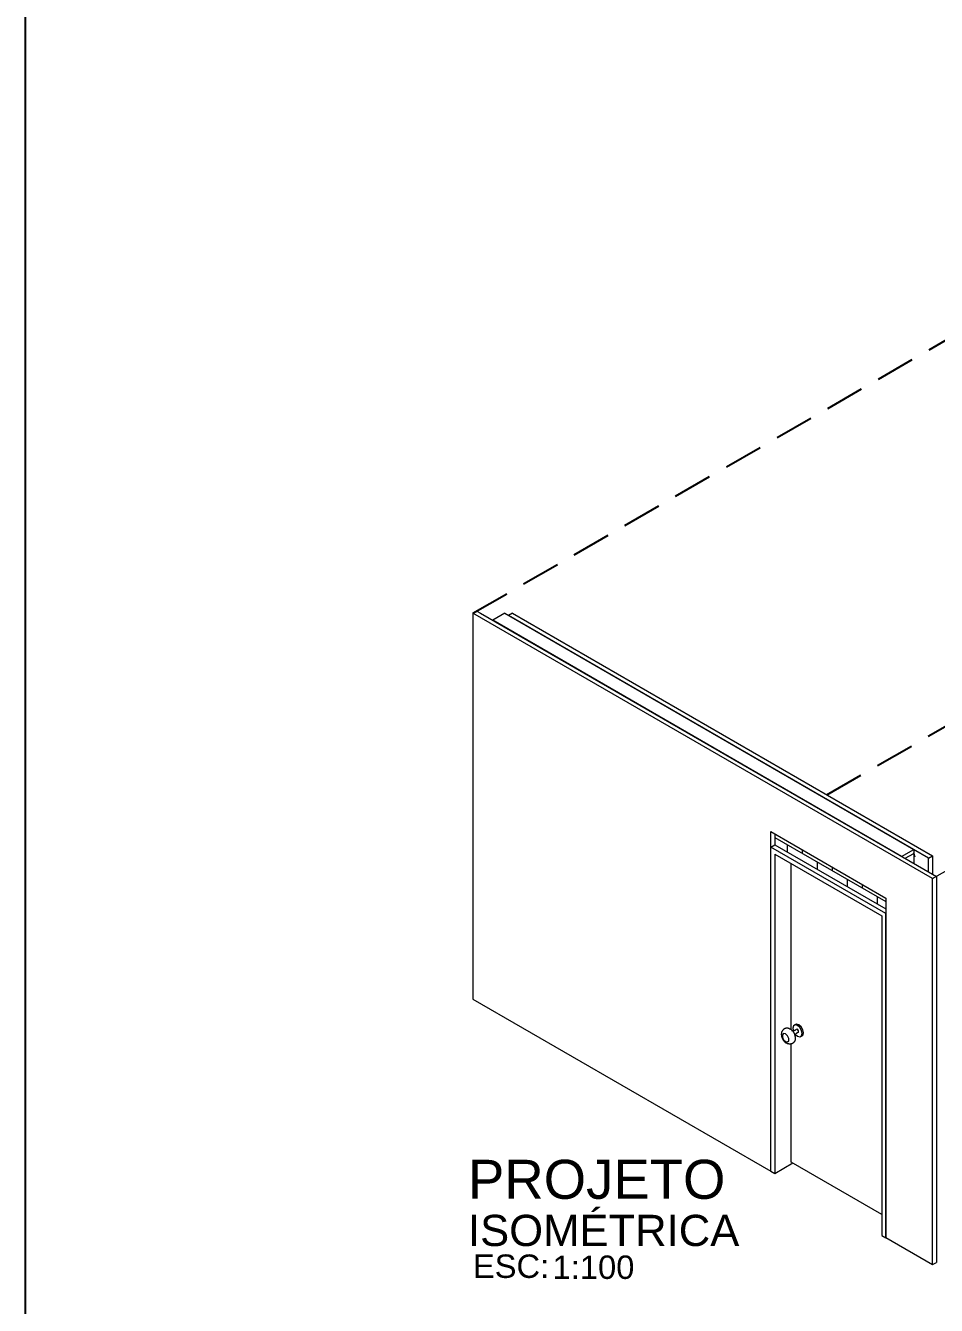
# Model space of a CAD drawing. Header units: inches. Extents: x -413 to -271, y -70 to 11.
# Drawn here: x -294.75 to -288.91, y -20.63 to -12.43 of the extents above; entities that cross this region are included whole.
import ezdxf
from ezdxf.enums import TextEntityAlignment as Align

# ---------------------------------------------------------------- set-up
doc = ezdxf.new("R2010")
doc.units = ezdxf.units.IN
doc.header["$MEASUREMENT"] = 0
doc.linetypes.add('_Tracejado pequeno', pattern=[2.25, 1.5, -0.75])
doc.linetypes.add('HIDDEN', pattern=[0.375, 0.25, -0.125])
doc.layers.get('0').update_dxf_attribs({"color": 8})
for name, color, linetype in [('ARQ-COTA-25', 12, 'Continuous'), ('ARQ-PIS', 1, 'Continuous'), ('ARQ-TXT-02', 2, 'Continuous'), ('ARQ-TXT-03', 3, 'Continuous'), ('ARQ-TXT-04', 4, 'Continuous'), ('PROJECÃO', 1, 'HIDDEN')]:
    doc.layers.add(name, color=color, linetype=linetype)
for name, color, linetype, lineweight in [('Caminho do deslocamento', 7, '_Tracejado pequeno', 9), ('Padrão de superfície', 7, 'Continuous', 20), ('Paredes', 7, 'Continuous', 20), ('Portas', 7, 'Continuous', 20)]:
    doc.layers.add(name, color=color, linetype=linetype, lineweight=lineweight)
doc.styles.add('Arial', font='ARIALUNI.ttf')

# ---------------------------------------------------------------- blocks, each defined once
blk = doc.blocks.new('Parede básica _ PA_Alv_Bruta_9cm - ___-2492299-ISOMÉTRICA')
at = {"layer": 'Padrão de superfície', "true_color": 0x808080}
h = blk.add_hatch(dxfattribs=at)
h.set_pattern_fill('FP_7', color=8, style=0, pattern_type=2)
h.set_pattern_definition([(330, (23846.81, 11124.39), (-0.0003, 61.2374), []), (90, (23846.81, 11124.39), (-79.55, 107.165), [61.237, -61.237])])
h.paths.add_polyline_path([(23763.4, 12887.2), (23762.7, 12945.6), (23175.8, 13284.4), (23175.8, 13226.5), (23762.7, 12887.6)])
h = blk.add_hatch(dxfattribs=at)
h.set_pattern_fill('FP_8', color=8, style=0, pattern_type=2)
h.set_pattern_definition([(30, (23878.63, 11142.76), (0.0003, 61.2374), []), (90, (23878.63, 11142.76), (-79.55, 15.309), [61.237, -61.237])])
h.paths.add_polyline_path([(23910.4, 13128.9), (23910.4, 13202.4), (23846.8, 13165.6), (23862.4, 13156.7)])
at = {"layer": 'Paredes'}
for p, q in [((21747.4, 14451.2), (21683.8, 14414.5)), ((21747.4, 14451.2), (23910.4, 13202.4)), ((23846.8, 13165.6), (21683.8, 14414.5)), ((23175.8, 13226.5), (23763.4, 12887.2)), ((23846.8, 13165.6), (23910.4, 13202.4)), ((23910.4, 13202.4), (23910.4, 13128.9))]:
    blk.add_line(p, q, dxfattribs=at)
blk = doc.blocks.new('PO_Executiva_Teste - PO_UNR_0_85x2_10-2510805-ISOMÉTRICA')
at = {"layer": 'Portas'}
for p, q in [((23762.7, 12863.1), (23154.6, 13214.2)), ((23154.6, 11499.6), (23154.6, 13214.2)), ((23155.3, 13214.6), (23175.8, 13226.5)), ((23175.8, 13177.5), (23175.8, 11487.3)), ((23175.8, 13177.5), (23741.5, 12850.9)), ((23262.7, 12248.5), (23262.7, 13127.3)), ((23762.7, 11148.5), (23762.7, 12863.1)), ((23741.5, 12850.9), (23741.5, 11160.7)), ((23285.9, 12276.4), (23278.8, 12272.3)), ((23284.7, 12224.2), (23296, 12214.5)), ((23296, 12250.7), (23289.8, 12250.2)), ((23313.2, 12212.8), (23320.2, 12216.9)), ((23262.7, 11547.3), (23262.7, 12174.3)), ((23271.2, 11542.4), (23175.8, 11487.3)), ((23741.5, 11271), (23262.7, 11547.3)), ((23175.8, 11487.3), (23154.6, 11499.6)), ((23741.5, 11160.7), (23762.7, 11148.5))]:
    blk.add_line(p, q, dxfattribs=at)
for points in [[(23253.1, 12254.1, 0), (23251.7, 12254.7, 0), (23250.2, 12255.2, 0), (23248.6, 12255.6, 0), (23247, 12256, 0), (23245.4, 12256.3, 0), (23243.7, 12256.5, 0), (23241.9, 12256.7, 0), (23240.2, 12256.7, 0), (23238.4, 12256.6, 0), (23236.5, 12256.4, 0), (23234.7, 12256.1, 0), (23232.8, 12255.7, 0), (23230.9, 12255.2, 0), (23229.1, 12254.5, 0), (23227.3, 12253.7, 0), (23225.6, 12252.7, 0), (23223.9, 12251.7, 0), (23222.3, 12250.5, 0), (23220.8, 12249.3, 0), (23219.4, 12247.9, 0), (23218.2, 12246.5, 0), (23217, 12245, 0), (23215.9, 12243.5, 0), (23215, 12242, 0), (23214.2, 12240.4, 0), (23213.4, 12238.9, 0), (23212.8, 12237.3, 0), (23212.2, 12235.7, 0), (23211.8, 12234.1, 0), (23211.4, 12232.6, 0), (23211.1, 12231, 0), (23210.8, 12229.5, 0), (23210.7, 12228, 0), (23210.6, 12226.5, 0), (23210.5, 12225, 0), (23210.5, 12223.5, 0), (23210.6, 12222, 0), (23210.6, 12220.6, 0), (23210.8, 12219.2, 0), (23211, 12217.7, 0), (23211.2, 12216.3, 0), (23211.5, 12214.9, 0), (23211.8, 12213.5, 0), (23212.1, 12212.1, 0), (23212.5, 12210.8, 0), (23212.9, 12209.4, 0), (23213.3, 12208.1, 0), (23213.8, 12206.8, 0), (23214.3, 12205.4, 0), (23214.8, 12204.1, 0), (23215.4, 12202.9, 0), (23216, 12201.6, 0), (23216.6, 12200.3, 0), (23217.3, 12199.1, 0), (23218, 12197.8, 0), (23218.7, 12196.6, 0), (23219.4, 12195.4, 0), (23220.2, 12194.3, 0), (23221, 12193.1, 0), (23221.8, 12192, 0), (23222.6, 12190.8, 0), (23223.5, 12189.7, 0), (23224.4, 12188.6, 0), (23225.3, 12187.6, 0), (23226.3, 12186.5, 0), (23227.3, 12185.5, 0), (23228.3, 12184.5, 0), (23229.3, 12183.6, 0), (23230.4, 12182.6, 0), (23231.5, 12181.7, 0), (23232.7, 12180.8, 0), (23233.8, 12180, 0), (23235, 12179.2, 0), (23236.2, 12178.4, 0), (23237.3, 12177.8, 0)], [(23253.1, 12254.1, 0), (23254.9, 12253.4, 0), (23256.6, 12252.6, 0), (23258.2, 12251.7, 0), (23259.3, 12251.1, 0)], [(23284.5, 12199.7, 0), (23284.8, 12201.6, 0), (23284.9, 12203.5, 0), (23285, 12205.3, 0), (23285, 12207, 0), (23285, 12208.7, 0), (23284.9, 12210.3, 0), (23284.7, 12211.9, 0), (23284.5, 12213.4, 0), (23284.3, 12214.9, 0), (23284.1, 12216.3, 0), (23283.8, 12217.7, 0), (23283.4, 12219, 0), (23283.1, 12220.3, 0), (23282.7, 12221.6, 0), (23282.3, 12222.8, 0), (23281.9, 12224, 0), (23281.4, 12225.2, 0), (23281, 12226.4, 0), (23280.5, 12227.5, 0), (23280, 12228.6, 0), (23279.4, 12229.7, 0), (23278.9, 12230.8, 0), (23278.3, 12231.9, 0), (23277.7, 12232.9, 0), (23277, 12234, 0), (23276.4, 12235, 0), (23275.7, 12236, 0), (23275, 12237, 0), (23274.2, 12238, 0), (23273.4, 12239, 0), (23272.6, 12240, 0), (23271.8, 12240.9, 0), (23270.9, 12241.9, 0), (23270, 12242.9, 0), (23269, 12243.8, 0), (23268, 12244.8, 0), (23266.9, 12245.7, 0), (23265.8, 12246.6, 0), (23264.6, 12247.5, 0), (23263.4, 12248.5, 0), (23262.1, 12249.4, 0), (23260.7, 12250.3, 0), (23259.3, 12251.1, 0)], [(23296, 12270.6, 0), (23283.8, 12273.9, 0), (23274.9, 12268.8, 0), (23271.7, 12256.6, 0), (23274.5, 12241.8, 0)], [(23303, 12274.7, 0), (23290.9, 12278, 0), (23282, 12272.8, 0)], [(23296, 12214.5, 0), (23308.1, 12211.3, 0), (23317, 12216.4, 0), (23320.3, 12228.6, 0), (23317, 12244.5, 0), (23308.1, 12259.9, 0), (23296, 12270.6, 0)], [(23315.2, 12215.3, 0), (23324.1, 12220.5, 0), (23327.3, 12232.6, 0), (23324.1, 12248.5, 0), (23315.2, 12264, 0), (23303, 12274.7, 0)], [(23233, 12226.3, 0), (23222.8, 12228.4, 0), (23216.5, 12222, 0), (23216.5, 12209.6, 0), (23222.8, 12195.9, 0), (23233, 12186.2, 0)], [(23233, 12186.2, 0), (23243.2, 12184.1, 0), (23249.5, 12190.5, 0), (23249.5, 12202.9, 0), (23243.2, 12216.6, 0), (23233, 12226.3, 0)], [(23284.5, 12199.7, 0), (23284.3, 12198.1, 0), (23284, 12196.6, 0), (23283.6, 12195, 0), (23283.1, 12193.5, 0), (23282.5, 12191.9, 0), (23281.9, 12190.3, 0), (23281.1, 12188.8, 0), (23280.3, 12187.2, 0), (23279.3, 12185.7, 0), (23278.3, 12184.2, 0), (23277.1, 12182.7, 0), (23275.8, 12181.3, 0), (23274.4, 12180, 0), (23272.9, 12178.7, 0), (23271.2, 12177.6, 0), (23269.6, 12176.5, 0), (23267.8, 12175.6, 0), (23266, 12174.8, 0), (23264.2, 12174.2, 0), (23262.3, 12173.6, 0), (23260.5, 12173.2, 0), (23258.6, 12173, 0), (23256.8, 12172.8, 0), (23255, 12172.7, 0), (23253.2, 12172.8, 0), (23251.5, 12172.9, 0), (23249.8, 12173.2, 0), (23248.2, 12173.5, 0), (23246.6, 12173.9, 0), (23245, 12174.3, 0), (23243.5, 12174.8, 0), (23242.1, 12175.4, 0), (23240.7, 12176, 0), (23239.3, 12176.7, 0), (23238, 12177.4, 0), (23237.3, 12177.8, 0)], [(23267, 12242.1, 0), (23266.3, 12242.3, 0), (23265.7, 12242.4, 0), (23265.3, 12242.6, 0), (23264.9, 12242.7, 0), (23264.9, 12242.7, 0)], [(23290.2, 12250.6, 0), (23288.9, 12249.3, 0), (23287.6, 12248.1, 0), (23286.1, 12247, 0), (23284.5, 12245.9, 0), (23282.8, 12244.9, 0), (23281, 12244.1, 0), (23279.3, 12243.4, 0), (23277.5, 12242.8, 0), (23275.8, 12242.4, 0), (23274.2, 12242.1, 0), (23272.7, 12241.9, 0), (23271.3, 12241.8, 0)], [(23281.1, 12217.7, 0), (23280.9, 12217, 0), (23280.7, 12216.4, 0), (23280.6, 12216, 0), (23280.5, 12215.7, 0), (23280.5, 12215.6, 0)], [(23300, 12233.5, 0), (23298.3, 12233.1, 0), (23296.6, 12232.5, 0), (23294.8, 12231.8, 0), (23293.1, 12231, 0), (23291.4, 12230, 0), (23289.8, 12228.9, 0), (23288.3, 12227.7, 0), (23287, 12226.5, 0), (23285.7, 12225.2, 0), (23284.7, 12224, 0), (23283.7, 12222.8, 0), (23283, 12221.6, 0)], [(23300.3, 12233.8, 0), (23302.1, 12235, 0), (23302.1, 12243.1, 0), (23296, 12250.7, 0)]]:
    blk.add_polyline3d(points, dxfattribs=at)
blk = doc.blocks.new('PO_Executiva_Teste - PO_UNR_0_85x2_10-2492599-ISOMÉTRICA')
blk.add_blockref('PO_Executiva_Teste - PO_UNR_0_85x2_10-2510805-ISOMÉTRICA', (0, 0))
blk = doc.blocks.new('Parede básica _ REV_CHAPISCO _ MASSA ÚNICA _ FUNDO SELADOR _ MASSA LÁTEX 2 DEMÃOS _ PINTURA LÁTEX DUAS DEMÃOS_ - ___-2511482-ISOMÉTRICA')
at = {"layer": 'Padrão de superfície', "true_color": 0xffffff}
h = blk.add_hatch(dxfattribs=at)
h.set_pattern_fill('FP_11', style=0, pattern_type=2)
h.set_pattern_definition([(30, (22066.32, 21767.867), (215.5262, 186.65168), [20.532, -166.119, 20.532, -1161.592]), (30, (22066.32, 21767.867), (215.5262, 186.65168), [-207.183, -166.119, 20.532, -352.771, -622.17]), (30, (22066.32, 21767.867), (215.5262, 186.65168), [-746.604, 20.532, -166.119, 20.532, -414.988]), (30, (22066.32, 21767.867), (215.5262, 186.65168), [-953.787, -103.902, 20.532, -290.554]), (125.104, (22147.14, 21845.64), (-154.42564, 95.2594), [15.46, -125.086, -890.122]), (125.104, (22147.14, 21845.64), (-154.42564, 95.2594), [-140.546, 15.46, -125.086, -749.577]), (125.104, (22147.14, 21845.64), (-154.42564, 95.2594), [-281.091, 15.46, -265.631, -468.485]), (125.104, (22147.14, 21845.64), (-154.42564, 95.2594), [-562.182, 15.46, -125.086, -327.94]), (125.104, (22147.14, 21845.64), (-154.42564, 95.2594), [-702.728, 15.46, -78.237, -234.243]), (125.104, (22147.14, 21845.64), (-154.42564, 95.2594), [-796.425, 15.46, -218.783]), (248.794, (22174.08, 21985.626), (-61.09985, -281.91118), [24.578, -198.859, -1415.103]), (248.794, (22174.08, 21985.626), (-61.09985, -281.91118), [-223.437, 24.578, -198.859, -1191.665]), (248.794, (22174.08, 21985.626), (-61.09985, -281.91118), [-446.875, 24.578, -422.296, -744.791]), (248.794, (22174.08, 21985.626), (-61.09985, -281.91118), [-893.749, 24.578, -198.859, -521.354]), (248.794, (22174.08, 21985.626), (-61.09985, -281.91118), [-1117.186, 24.578, -124.38, -372.395]), (248.794, (22174.08, 21985.626), (-61.09985, -281.91118), [-1266.145, 24.578, -347.817])])
h.paths.add_polyline_path([(23155.3, 13214.6), (23175.8, 13226.5), (23175.8, 13284.4), (23155.3, 13296.3), (23155.3, 13226.5)])
at = {"layer": 'Paredes'}
for p, q in [((21579.1, 14451.2), (21599.6, 14463)), ((24010.2, 13047.6), (21579.1, 14451.2)), ((21579.1, 14451.2), (21579.1, 12410)), ((21599.6, 14463), (21620.1, 14451.2)), ((21620.1, 14451.2), (24010.2, 13071.3)), ((23155.3, 13214.6), (23155.3, 13296.3)), ((23155.3, 13296.3), (23763.4, 12945.2)), ((23175.8, 13284.4), (23175.8, 13226.5)), ((24010.2, 13071.3), (24030.7, 13059.5)), ((24030.7, 13059.5), (24010.2, 13047.6)), ((24010.2, 11006.4), (24010.2, 13047.6)), ((24030.7, 13059.5), (24030.7, 11018.2)), ((23763.4, 12945.2), (23763.4, 11148.9)), ((21579.1, 12410), (23154.6, 11500.4)), ((23763.4, 11148.9), (24010.2, 11006.4)), ((24010.2, 11006.4), (24030.7, 11018.2))]:
    blk.add_line(p, q, dxfattribs=at)
blk = doc.blocks.new('Parede básica _ REV_CHAPISCO _ MASSA ÚNICA _ FUNDO SELADOR _ MASSA LÁTEX 2 DEMÃOS _ PINTURA LÁTEX DUAS DEMÃOS_ - ___-2512048-ISOMÉTRICA')
at = {"layer": 'Padrão de superfície', "true_color": 0xffffff}
h = blk.add_hatch(dxfattribs=at)
h.set_pattern_fill('FP_12', style=0, pattern_type=2)
h.set_pattern_definition([(330, (28799.43, 19235.066), (215.5267, -62.21682), [20.532, -166.119, 20.532, -1161.592]), (330, (28799.43, 19235.066), (215.5267, -62.21682), [-207.183, -166.119, 20.532, -352.771, -622.17]), (330, (28799.43, 19235.066), (215.5267, -62.21682), [-746.604, 20.532, -166.119, 20.532, -414.988]), (330, (28799.43, 19235.066), (215.5267, -62.21682), [-953.787, -103.902, 20.532, -290.554]), (111.206, (28880.253, 19219.51), (-154.42617, 273.57554), [24.578, -198.859, -1415.103]), (111.206, (28880.253, 19219.51), (-154.42617, 273.57554), [-223.437, 24.578, -198.859, -1191.665]), (111.206, (28880.253, 19219.51), (-154.42617, 273.57554), [-446.875, 24.578, -422.296, -744.791]), (111.206, (28880.253, 19219.51), (-154.42617, 273.57554), [-893.749, 24.578, -198.859, -521.354]), (111.206, (28880.253, 19219.51), (-154.42617, 273.57554), [-1117.186, 24.578, -124.38, -372.395]), (111.206, (28880.253, 19219.51), (-154.42617, 273.57554), [-1266.145, 24.578, -347.817]), (234.896, (28907.194, 19328.39), (-61.10083, -211.35825), [15.46, -125.086, -890.122]), (234.896, (28907.194, 19328.39), (-61.10083, -211.35825), [-140.546, 15.46, -125.086, -749.577]), (234.896, (28907.194, 19328.39), (-61.10083, -211.35825), [-281.091, 15.46, -265.631, -468.485]), (234.896, (28907.194, 19328.39), (-61.10083, -211.35825), [-562.182, 15.46, -125.086, -327.94]), (234.896, (28907.194, 19328.39), (-61.10083, -211.35825), [-702.728, 15.46, -78.237, -234.243]), (234.896, (28907.194, 19328.39), (-61.10083, -211.35825), [-796.425, 15.46, -218.783])])
h.paths.add_polyline_path([(23989.6, 13083.2), (23989.6, 13156.7), (23910.4, 13202.4), (23910.4, 13128.9), (23923.2, 13121.5)])
at = {"layer": 'Paredes'}
for p, q in [((21788.4, 14451.2), (21767.9, 14439.4)), ((23989.6, 13156.7), (21767.9, 14439.4)), ((21788.4, 14451.2), (24010.2, 13168.5)), ((23989.6, 13156.7), (24010.2, 13168.5)), ((23989.6, 13083.2), (23989.6, 13156.7)), ((24010.2, 13168.5), (24010.2, 13071.3))]:
    blk.add_line(p, q, dxfattribs=at)
blk = doc.blocks.new('*U664')
at = {"layer": 'ARQ-TXT-02', "insert": (-0.4149, 0.1308), "char_height": 0.15, "attachment_point": 1, "style": 'Arial'}
blk.add_mtext_dynamic_manual_height_columns('ESC:', width=0.006881, gutter_width=1.25, heights=[0], dxfattribs=at)
at = {"layer": 'ARQ-TXT-02', "style": 'Arial'}
blk.add_attdef('ESCALA', (0.0956, -0.0257), '', height=0.15, dxfattribs=at)
at = {"layer": 'ARQ-TXT-03', "style": 'Arial'}
blk.add_attdef('DESENHO', (-0.4462, 0.185), '', height=0.2, dxfattribs=at)
at = {"layer": 'ARQ-TXT-04', "style": 'Arial'}
blk.add_attdef('MATÉRIA', text='', height=0.25, dxfattribs=at).set_placement((-0.4462, 0.4125), align=Align.BOTTOM_LEFT)

msp = doc.modelspace()

# ---------------------------------------------------------------- linework, layer by layer
at = {"layer": 'ARQ-PIS', "color": 4, "linetype": 'ByBlock'}
msp.add_lwpolyline([(-294.7458, 0.0685), (-277.2785, 0.0685), (-277.2785, -22.9318), (-294.7458, -22.9318)], close=True, dxfattribs=at)
at = {"layer": 'Caminho do deslocamento'}
msp.add_line((-288.9357, -17.8943), (-285.5097, -15.9162), dxfattribs=at)
at = {"layer": 'PROJECÃO'}
for p, q in [((-291.8804, -16.1941), (-288.4544, -14.2161)), ((-289.6124, -17.3572), (-288.4544, -16.6886))]:
    msp.add_line(p, q, dxfattribs=at)

# ---------------------------------------------------------------- block references
at = {"layer": 'ARQ-COTA-25', "ltscale": 0.0019, "transparency": 33554687}
msp.add_blockref('*U664', (-291.4655, -20.4328), dxfattribs=at).add_auto_attribs({'ESCALA': '1:100', 'DESENHO': 'ISOMÉTRICA', 'MATÉRIA': 'PROJETO'})
at = {"layer": 'Paredes', "xscale": 0.001211283034581, "yscale": 0.001211283034581, "zscale": 0.001211283034581}
for name in ['Parede básica _ REV_CHAPISCO _ MASSA ÚNICA _ FUNDO SELADOR _ MASSA LÁTEX 2 DEMÃOS _ PINTURA LÁTEX DUAS DEMÃOS_ - ___-2511482-ISOMÉTRICA', 'Parede básica _ PA_Alv_Bruta_9cm - ___-2492299-ISOMÉTRICA', 'Parede básica _ REV_CHAPISCO _ MASSA ÚNICA _ FUNDO SELADOR _ MASSA LÁTEX 2 DEMÃOS _ PINTURA LÁTEX DUAS DEMÃOS_ - ___-2512048-ISOMÉTRICA']:
    msp.add_blockref(name, (-318.0188, -33.6986), dxfattribs=at)
at = {"layer": 'Portas', "xscale": 0.001211283034581, "yscale": 0.001211283034581, "zscale": 0.001211283034581}
msp.add_blockref('PO_Executiva_Teste - PO_UNR_0_85x2_10-2492599-ISOMÉTRICA', (-318.0188, -33.6986), dxfattribs=at)

doc.saveas('drawing.dxf')
